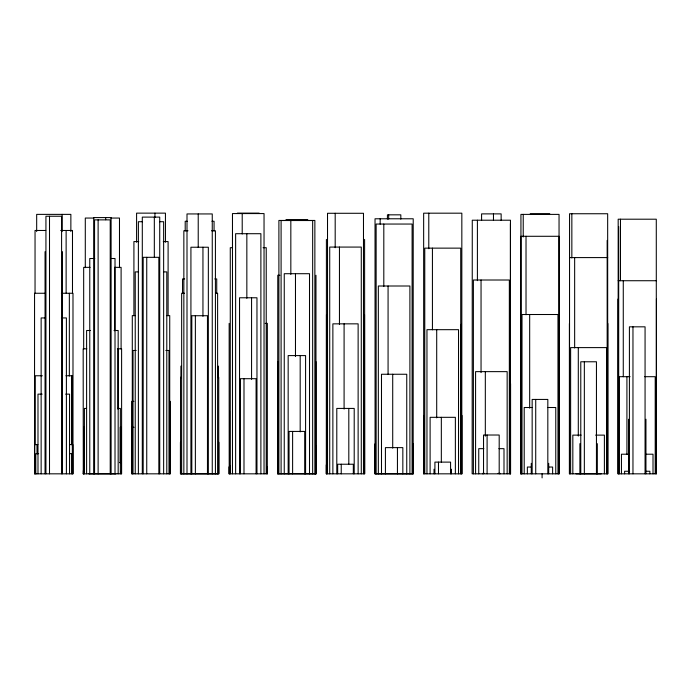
<?xml version="1.0" encoding="UTF-8"?>
<svg xmlns="http://www.w3.org/2000/svg" width="691" height="691" viewBox="0 0 691 691"><rect width="100%" height="100%" fill="white"/><g stroke="black" fill="none" stroke-linecap="round" stroke-linejoin="round"><path stroke-width="1.04" d="M237.359 213.122L259.151 213.122M530.204 213.735L549.768 213.735M93.993 218.054L85.295 218.054L85.295 267.693M110.785 218.054L119.483 218.054L119.483 267.693M285.979 219.626L307.771 219.626M187.304 221.267L185.205 221.267L185.205 230.984M211.964 221.267L214.063 221.267L214.063 230.984M142.458 221.716L138.381 221.716L138.381 473.827M159.561 221.716L163.637 221.716L163.637 473.827M45.761 230.474L35.042 230.474L35.042 292.932M60.696 230.474L72.486 230.474L72.486 292.932M188.012 230.777L183.849 230.777L183.849 473.827M211.524 230.777L215.419 230.777L215.419 473.827M138.753 241.582L133.916 241.582L133.916 315.77M163.275 241.582L168.103 241.582L168.103 315.77M232.366 247.698L230.276 247.698L230.276 473.827M263.09 247.698L266.234 247.698L266.234 473.827M569.514 257.588L607.709 257.588M94.771 258.503L89.761 258.503L89.761 473.827M110.94 258.503L115.017 258.503L115.017 473.827M90.098 267.357L83.671 267.357L83.671 349.085M114.68 267.357L121.106 267.357L121.106 349.085M138.347 271.9L135.229 271.9L135.229 473.827M163.672 271.9L166.79 271.9L166.79 473.827M279.915 275.26L277.782 275.26L277.661 473.827L316.098 473.827L277.661 473.758M184.67 278.939L182.545 278.939L182.545 292.941M214.797 278.939L216.724 278.939L216.724 292.941M618.143 280.727L656.329 280.727M45.563 293.26L34.55 293.26L34.55 473.827L72.987 473.827L72.987 293.26L61.387 293.26M184.523 293.234L181.655 293.234L181.655 473.827M215.523 293.234L217.613 293.234L217.613 473.827M135.505 315.597L132.292 315.597L132.292 473.827M166.514 315.597L169.727 315.597L169.727 473.827M45.217 317.938L41.14 317.938L41.14 473.827M61.378 317.938L66.396 317.938L66.396 473.827M265.214 323.371L267.348 323.371L267.305 473.827M90.504 330.497L86.608 330.497L86.608 473.827M114.015 330.497L118.17 330.497L118.17 473.827M86.807 348.817L83.17 348.817L83.291 473.827M117.384 348.817L121.607 348.817L121.607 473.827L83.17 473.827M136.17 350.475L133.026 350.475L133.026 473.827M165.849 350.475L168.993 350.475L168.993 473.827M42.332 375.766L35.215 375.766L35.215 444.728M65.895 375.766L72.313 375.766L72.313 473.827M630.062 376.69L619.248 376.69L619.248 473.827M644.738 376.69L655.215 376.69L655.215 473.827M42.142 394.138L37.988 394.138L37.988 473.827M65.654 394.138L69.549 394.138L69.549 473.827M133.907 401.341L131.791 401.341L131.791 473.827L170.228 473.827L170.228 401.341M532.519 407.509L524.21 407.509L524.21 473.827M547.453 407.509L555.771 407.509L555.771 473.827M86.505 408.433L84.406 408.433L84.406 473.827M117.496 408.433L120.372 408.433L120.372 473.827M84.535 427.271L83.836 427.271L83.836 473.827M134.045 427.271L131.921 427.271L131.921 473.827L131.955 470.701M581.148 435.123L572.83 435.123L572.83 473.827M595.633 435.123L604.392 435.123L604.392 473.827M37.875 444.572L34.714 444.572L34.671 473.827M69.661 444.572L72.814 444.572L72.857 473.827M483.838 448.658L478.742 448.658L478.742 473.827M498.893 448.658L503.998 448.658L503.998 473.827M38.661 453.659L35.785 453.659L35.785 473.827M69.653 453.659L71.752 453.659L71.752 473.827M629.242 454.212L621.451 454.212L621.451 473.827M645.74 454.212L653.012 454.212L653.012 473.827M119.431 462.625L121.486 462.625L121.486 473.827L121.443 470.588M531.439 467.038L527.363 467.038L527.363 473.827M548.542 467.038L552.619 467.038L552.619 473.827M629.622 471.253L624.604 471.253L624.604 473.827M645.783 471.253L649.86 471.253L649.86 473.827M484.46 473.37L482.655 473.37L482.655 473.827M498.073 473.37L500.077 473.37L500.077 473.827M34.671 473.629L36.804 473.629M656.45 299.022L656.45 473.827L618.013 473.827L618.013 299.022M656.329 473.827L656.286 219.202L618.186 219.202L618.143 473.827M645.947 419.221L645.947 473.827M645.066 473.827L645.066 326.826L629.406 326.826L629.406 473.827M632.965 326.826L632.965 473.827M628.525 419.221L628.525 473.827M626.918 376.69L626.918 454.393M623.273 280.727L623.273 376.733M620.475 219.202L620.475 280.701M618.687 226.51L618.687 473.827M607.83 323.526L607.83 473.827L569.393 473.827L569.393 323.526M607.709 473.827L607.665 213.744L569.557 213.744L569.514 473.827M607.164 240.39L607.164 473.827M606.594 473.827L606.594 347.608L570.628 347.608L570.628 473.827M601.239 473.827L575.983 473.827M597.318 443.674L597.318 473.827M596.445 473.827L596.445 361.773L580.777 361.773L580.777 473.827M584.344 361.773L584.344 473.827M579.904 443.674L579.904 473.827M578.298 347.608L578.298 436.064M574.653 257.588L574.653 347.953M571.846 213.744L571.846 257.985M559.045 473.827L559.045 214.391L520.936 214.391L520.936 473.827M558.708 438.802L558.708 473.827M557.974 473.827L557.974 314.509L522.007 314.509L522.007 473.827M548.697 463.315L548.697 473.827M547.825 473.827L547.825 399.433L532.156 399.433L532.156 473.827M542.09 473.827L542.09 477.878M535.724 399.433L535.724 473.827M531.275 463.315L531.275 473.827M529.677 314.509L529.677 408.165M526.024 236.287L526.024 314.75M523.225 214.391L523.225 236.996M521.273 438.802L521.273 473.827M520.893 473.827L520.893 236.287L559.079 236.287L559.209 473.827L520.772 473.827L520.772 352.22M510.58 383.686L510.58 473.827L472.152 473.827L472.273 220.213L510.459 220.213L510.459 473.827M510.416 223.599L510.416 473.827M509.345 473.827L509.345 280.01L473.387 280.01L473.387 473.827M507.151 473.827L507.151 371.637L475.581 371.637L475.581 473.827M501.148 220.351L501.148 213.882L481.584 213.882L481.584 220.351M499.196 473.827L499.196 435.019L483.536 435.019L483.536 473.827M493.469 213.882L493.469 220.351M487.103 435.019L487.103 473.827M485.324 371.637L485.324 436.176M481.048 280.01L481.048 372.613M477.403 220.213L477.403 280.65M461.959 415.429L461.959 473.827L423.531 473.827L423.531 415.429M461.795 473.827L461.838 213.182L423.652 213.182L423.695 473.827M461.294 324.243L461.294 473.827M460.724 473.827L460.724 248.138L424.766 248.138L424.766 473.827M458.53 473.827L458.53 329.676L426.96 329.676L426.96 473.827M455.369 473.827L455.369 417.321L430.113 417.321L430.113 473.827M451.456 469.206L451.456 473.827M450.575 473.827L450.575 462.115L434.915 462.115L434.915 473.827M441.333 417.321L441.333 462.098M438.483 462.115L438.483 473.827M436.703 329.676L436.703 417.882M434.034 469.206L434.034 473.827M432.428 248.138L432.428 329.814M428.783 213.182L428.783 248.725M413.339 443.933L413.339 473.827L374.902 473.827L374.902 443.933M413.175 473.827L413.218 218.779L375.032 218.779L375.075 473.827M412.847 473.827L375.403 473.827M412.104 473.827L412.104 224.048L376.137 224.048L376.137 473.827M409.901 473.827L409.901 286.005L378.34 286.005L378.34 473.827M406.749 473.827L406.749 374.254L381.492 374.254L381.492 473.827M402.836 473.827L402.836 447.63L385.414 447.63L385.414 473.827M400.823 219.151L400.823 214.832L387.418 214.832L387.418 219.151M397.437 447.63L397.437 473.827M392.713 374.254L392.713 448.131M388.67 214.832L388.67 219.151M388.074 286.005L388.074 374.522M383.807 224.048L383.807 286.497M380.162 218.779L380.162 224.152M364.598 239.406L364.718 473.827L326.282 473.827L326.282 464.87M364.554 314.707L364.554 473.827M363.483 473.827L363.483 213.286L327.517 213.286L327.517 473.827M361.281 473.827L361.281 247.076L329.719 247.076L329.719 473.827M358.128 473.827L358.128 323.846L332.872 323.846L332.872 473.827M354.207 473.827L354.207 408.424L336.793 408.424L336.793 473.827M353.334 473.827L353.334 464.231L337.666 464.231L337.666 473.827M348.808 408.424L348.808 464.171M344.092 323.846L344.092 409.089M341.233 464.231L341.233 473.827M339.454 247.076L339.454 324.45M335.187 213.286L335.187 247.732M326.446 314.707L326.446 473.827M326.402 239.406L326.402 473.827M315.968 275.26L315.968 473.827M315.925 361.592L315.925 473.827M315.597 445.254L315.597 473.827M314.863 473.827L314.863 220.446L278.896 220.446L278.896 473.827M312.66 473.827L312.66 220.533L281.099 220.533L281.099 473.827M309.508 473.827L309.508 273.705L284.251 273.705L284.251 473.827M305.586 473.827L305.586 355.589L288.164 355.589L288.164 473.827M304.705 473.827L304.705 431.426L289.045 431.426L289.045 473.827M300.188 355.589L300.188 431.901M295.472 273.705L295.472 356.547M292.613 431.426L292.613 473.827M290.833 220.533L290.833 274.422M277.825 361.592L277.825 473.827M267.469 466.848L267.469 473.827L229.041 473.827L229.041 466.848M264.04 473.827L264.04 213.571L232.47 213.571L232.47 473.827M260.887 473.827L260.887 233.705L235.631 233.705L235.631 473.827M256.966 473.827L256.966 297.778L239.544 297.778L239.544 473.827M256.085 473.827L256.085 378.694L240.425 378.694L240.425 473.827M251.567 297.778L251.567 379.359M246.842 233.705L246.842 298.313M243.992 378.694L243.992 473.827M242.213 213.571L242.213 234.007M229.706 465.345L229.706 473.827M229.533 411.059L229.533 467.444M229.162 323.371L229.205 473.827M218.848 442.318L218.848 473.827L180.42 473.827L180.42 442.318M218.727 377.217L218.727 473.827M218.356 366.083L218.356 377.934M218.183 473.827L181.085 473.827M212.258 473.827L212.258 213.942L187.002 213.942L187.002 473.827M208.345 473.827L208.345 247.231L190.923 247.231L190.923 473.827M207.464 473.827L207.464 315.727L191.804 315.727L191.804 473.827M202.947 247.231L202.947 316.288M198.222 213.942L198.222 247.369M195.372 315.727L195.372 473.827M180.912 366.083L180.912 377.934M180.541 377.217L180.584 473.827M170.107 427.271L170.064 473.827M165.443 242.221L165.443 213.139L136.585 213.139L136.585 242.221M159.725 473.827L159.725 217.112L142.303 217.112L142.303 473.827M158.844 473.827L158.844 257.32L143.175 257.32L143.175 473.827M154.939 213.139L154.939 217.449M154.326 217.112L154.326 257.026M146.742 257.32L146.742 473.827M120.942 462.184L120.942 427.271L120.243 427.271L120.243 462.184M117.971 348.817L117.971 409.167M115.915 473.827L88.863 473.827M114.749 267.357L114.749 330.808M111.096 473.827L111.096 217.579L93.682 217.579L93.682 473.827M110.223 473.827L110.223 219.868L94.555 219.868L94.555 473.827M105.697 217.579L105.697 219.738M98.122 219.868L98.122 473.827M83.335 470.588L83.335 473.827M71.622 375.766L71.622 444.728M70.862 231.597L70.862 214.374L36.675 214.374L36.675 231.597M69.35 293.26L69.35 376.016M66.129 230.474L66.129 292.932M62.475 251.697L62.475 473.827M62.164 214.374L62.164 231.597M61.594 473.827L61.594 216.24L45.934 216.24L45.934 473.827M49.502 216.24L49.502 473.827M45.053 251.697L45.053 473.827M37.003 444.572L37.003 453.978"/></g></svg>
